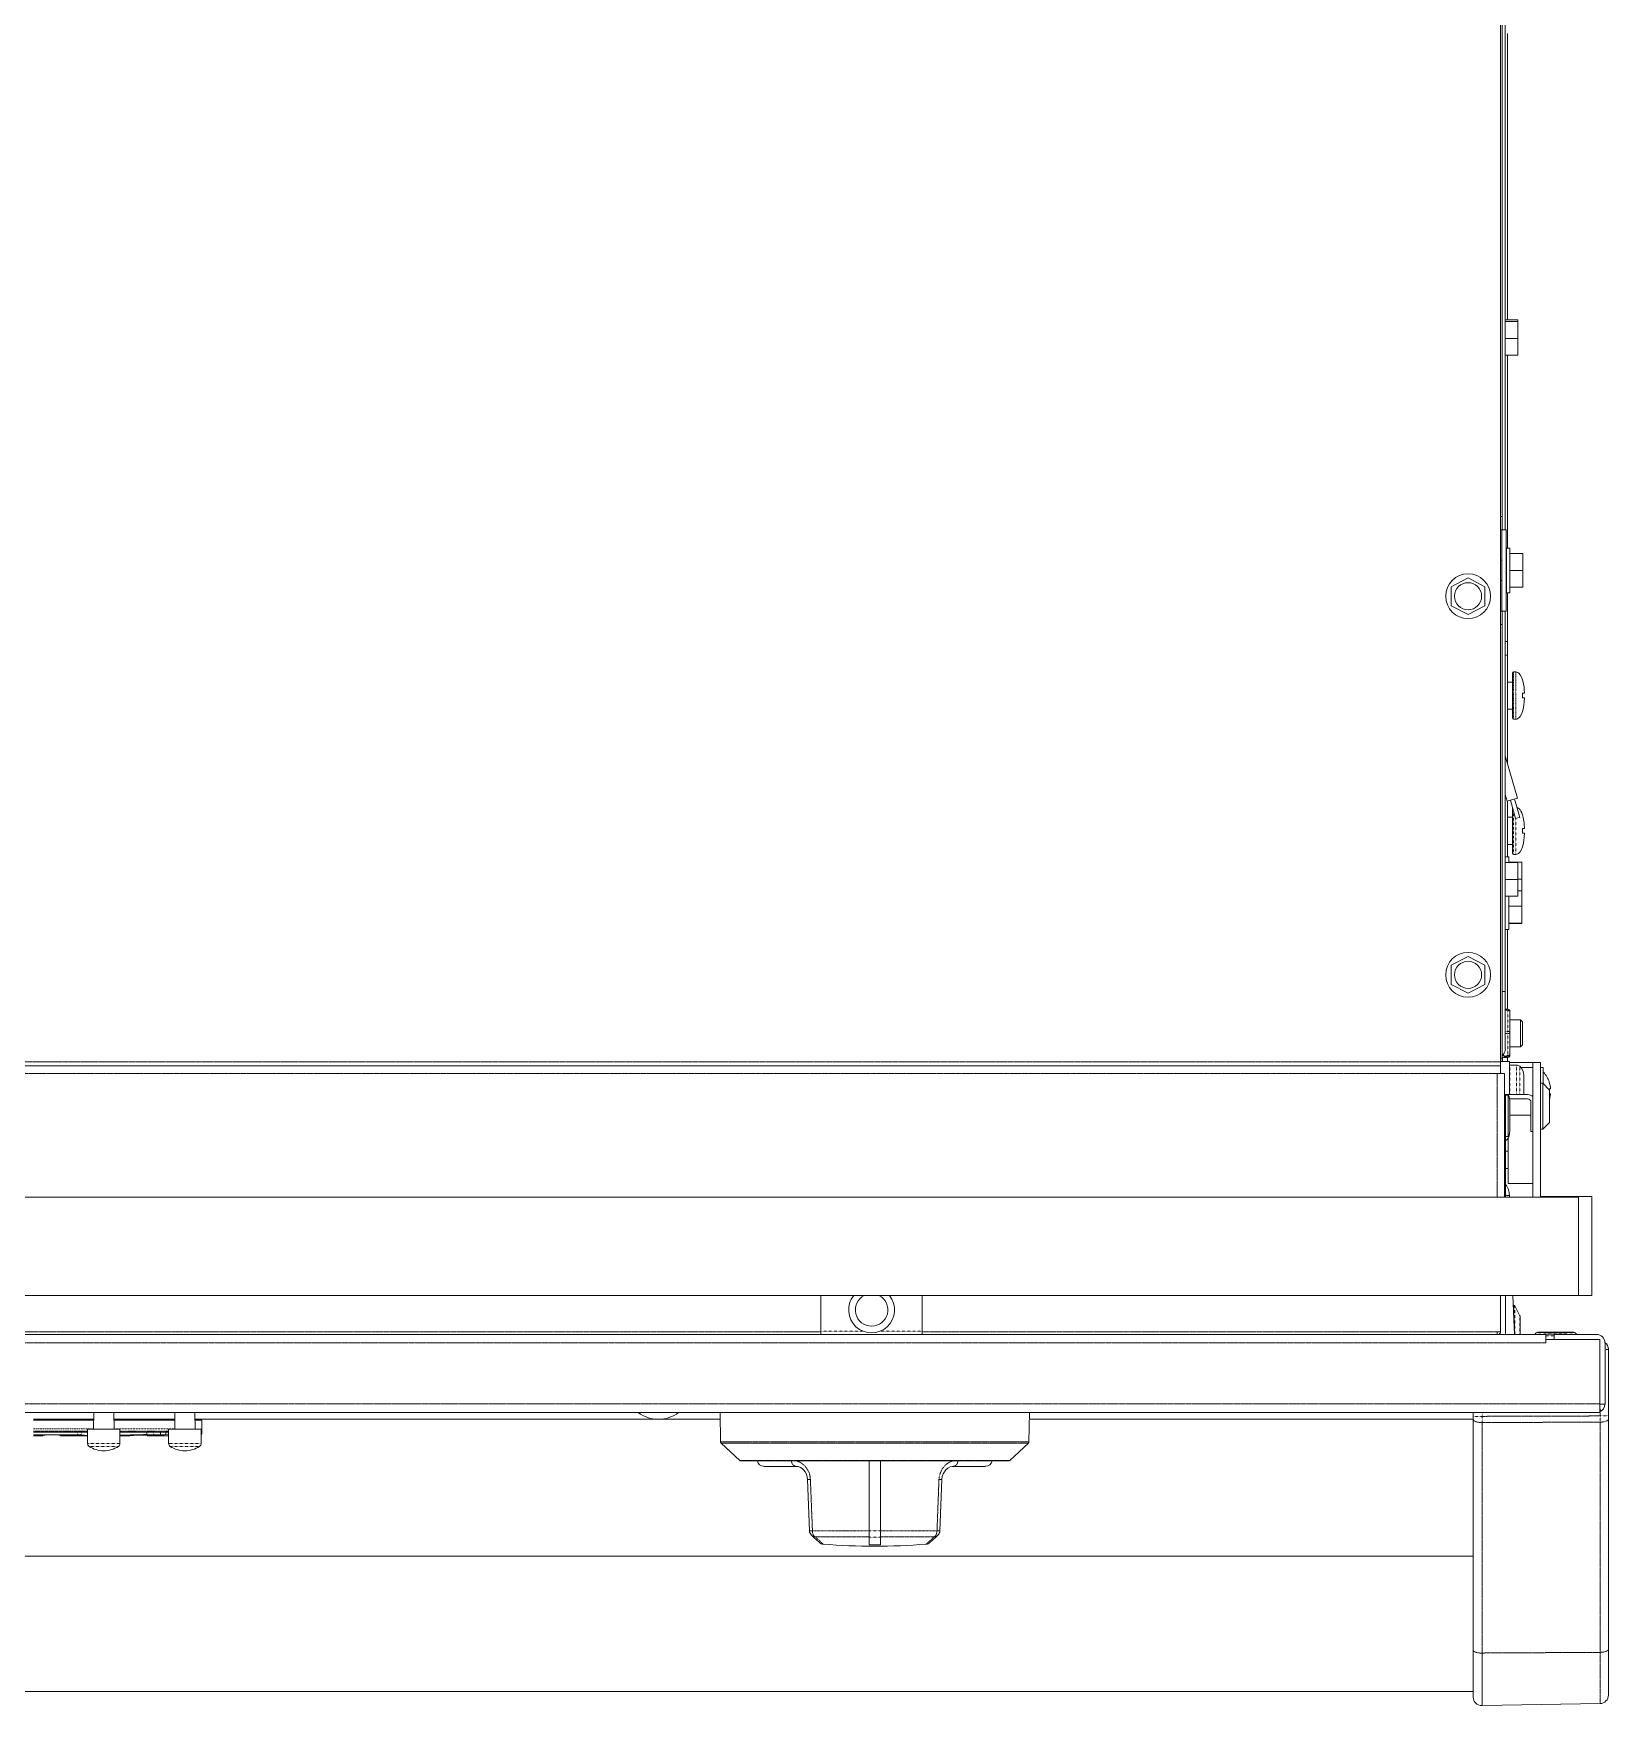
# Model space of a CAD drawing. Header units: millimetres. Extents: x 60499 to 556746, y 248297 to 497145.
# Drawn here: x 427049 to 439274, y 453569 to 466548 of the extents above; entities that cross this region are included whole.
import ezdxf

# ---------------------------------------------------------------- set-up
doc = ezdxf.new("R2010")
doc.units = ezdxf.units.MM
doc.linetypes.add('PHANTOM', pattern=[20, 10, -2, 2, -2, 2, -2])

msp = doc.modelspace()

# ---------------------------------------------------------------- linework, layer by layer
at = {"color": 7, "lineweight": 13, "ltscale": 0.03937}
for p, q in [((438436, 458565), (438436, 470209)), ((438473, 462695), (438473, 469624)), ((438449, 469519), (438449, 462800)), ((438491, 466548), (438491, 464324)), ((438491, 464050), (438491, 462554)), ((438473, 459113), (438473, 462065)), ((438449, 461960), (438449, 458594)), ((438491, 460879), (438491, 461723)), ((438687, 458561), (438687, 457516)), ((438746, 457520), (438746, 458561)), ((415307, 458535), (438436, 458535)), ((438466, 457516), (438466, 458476)), ((438475, 458284), (438475, 457516)), ((414685, 457516), (439040, 457516)), ((439040, 457520), (439040, 456752)), ((439040, 457516), (439040, 456752)), ((439144, 456752), (439144, 457520)), ((414685, 456752), (439040, 456752)), ((414933, 456450), (438788, 456450)), ((439181, 455844), (414539, 455844)), ((428303, 455793), (431873, 455793)), ((434778, 455793), (438224, 455793)), ((438224, 455790), (438224, 454000)), ((439274, 454006), (439274, 455793)), ((432539, 455468), (434617, 455468)), ((438224, 454729), (420651, 454729)), ((438224, 453679), (415548, 453679)), ((438292, 453569), (439209, 453585))]:
    msp.add_line(p, q, dxfattribs=at)
at = {"color": 7, "lineweight": 13, "ltscale": 0.002847}
msp.add_line((438473, 464324), (438569, 464324), dxfattribs=at)
at = {"color": 7, "lineweight": 13, "ltscale": 0.002848}
for p, q in [((438473, 464312), (438569, 464312)), ((438473, 464181), (438569, 464181)), ((438473, 464050), (438569, 464050)), ((438473, 460113), (438569, 460113)), ((438473, 459982), (438569, 459982)), ((438473, 459851), (438569, 459851))]:
    msp.add_line(p, q, dxfattribs=at)
at = {"color": 7, "lineweight": 13, "ltscale": 0.000353836}
msp.add_line((438569, 464324), (438569, 464312), dxfattribs=at)
at = {"color": 7, "lineweight": 13, "ltscale": 0.0039}
for p, q in [((438569, 464312), (438569, 464181)), ((438569, 464181), (438569, 464050)), ((438609, 462511), (438609, 462380)), ((438609, 462380), (438609, 462249)), ((438569, 460113), (438569, 459982)), ((438600, 460115), (438600, 459984)), ((438569, 459982), (438569, 459851))]:
    msp.add_line(p, q, dxfattribs=at)
at = {"color": 7, "lineweight": 13, "ltscale": 0.00039781}
for p, q in [((438436, 462800), (438449, 462800)), ((438436, 461960), (438449, 461960)), ((438436, 458594), (438449, 458594))]:
    msp.add_line(p, q, dxfattribs=at)
at = {"color": 7, "lineweight": 13, "ltscale": 0.003125}
for p, q in [((438449, 462800), (438449, 462695)), ((438449, 462065), (438449, 461960)), ((438491, 461828), (438491, 461723)), ((438509, 458147), (438509, 458252)), ((438509, 458147), (438509, 458042)), ((439144, 457520), (439040, 457520)), ((439040, 456752), (439144, 456752))]:
    msp.add_line(p, q, dxfattribs=at)
at = {"color": 7, "lineweight": 13, "ltscale": 0.000279945}
for p, q in [((438436, 462695), (438445, 462695)), ((438436, 462065), (438445, 462065))]:
    msp.add_line(p, q, dxfattribs=at)
at = {"color": 7, "linetype": 'PHANTOM', "lineweight": 13, "ltscale": 0.007012}
msp.add_line((438445, 462695), (438445, 462459), dxfattribs=at)
at = {"color": 7, "lineweight": 13, "ltscale": 5.27449e-05}
for p, q in [((438445, 462695), (438447, 462695)), ((438445, 462065), (438447, 462065))]:
    msp.add_line(p, q, dxfattribs=at)
at = {"color": 7, "lineweight": 13, "ltscale": 0.01875}
for p, q in [((438447, 462065), (438447, 462695)), ((438480, 462065), (438480, 462695))]:
    msp.add_line(p, q, dxfattribs=at)
at = {"color": 7, "lineweight": 13, "ltscale": 0.000990019}
for p, q in [((438480, 462695), (438447, 462695)), ((438480, 462065), (438447, 462065))]:
    msp.add_line(p, q, dxfattribs=at)
at = {"color": 7, "lineweight": 13, "ltscale": 0.000342362}
for p, q in [((438447, 462459), (438435, 462459)), ((438447, 462301), (438435, 462301))]:
    msp.add_line(p, q, dxfattribs=at)
at = {"color": 7, "lineweight": 13, "ltscale": 6.24769e-05}
for p, q in [((438482, 462554), (438480, 462554)), ((438482, 462503), (438480, 462503)), ((438482, 462430), (438480, 462430)), ((438482, 462388), (438480, 462388)), ((438482, 462380), (438480, 462380)), ((438482, 462372), (438480, 462372)), ((438482, 462330), (438480, 462330)), ((438482, 462257), (438480, 462257)), ((438482, 462206), (438480, 462206))]:
    msp.add_line(p, q, dxfattribs=at)
at = {"color": 7, "lineweight": 13, "ltscale": 0.000774954}
for p, q in [((438482, 462554), (438508, 462554)), ((438482, 462206), (438508, 462206)), ((438410, 458476), (438436, 458476)), ((439207, 455844), (439181, 455844))]:
    msp.add_line(p, q, dxfattribs=at)
at = {"color": 7, "lineweight": 13, "ltscale": 0.001516}
for p, q in [((438482, 462503), (438482, 462554)), ((438482, 462206), (438482, 462257))]:
    msp.add_line(p, q, dxfattribs=at)
at = {"color": 7, "lineweight": 13, "ltscale": 0.003659}
for p, q in [((438482, 462380), (438482, 462503)), ((438482, 462257), (438482, 462380))]:
    msp.add_line(p, q, dxfattribs=at)
at = {"color": 7, "lineweight": 13, "ltscale": 0.01035}
msp.add_line((438508, 462554), (438508, 462206), dxfattribs=at)
at = {"color": 7, "lineweight": 13, "ltscale": 0.003}
for p, q in [((438508, 462511), (438609, 462511)), ((438508, 462380), (438609, 462380)), ((438508, 462249), (438609, 462249)), ((438499, 460115), (438600, 460115)), ((438499, 459773), (438600, 459773)), ((438499, 459641), (438600, 459641)), ((438499, 459639), (438600, 459639)), ((427468, 455663), (427368, 455663))]:
    msp.add_line(p, q, dxfattribs=at)
at = {"color": 7, "lineweight": 13, "ltscale": 0.004405}
for p, q in [((438184, 462323), (438053, 462254)), ((438315, 462254), (438184, 462323)), ((438053, 462254), (438053, 462106)), ((438315, 462106), (438315, 462254)), ((438053, 462106), (438184, 462037)), ((438184, 462037), (438315, 462106)), ((438184, 459383), (438053, 459315)), ((438315, 459315), (438184, 459383)), ((438053, 459315), (438053, 459167)), ((438315, 459167), (438315, 459315)), ((438053, 459167), (438184, 459098)), ((438184, 459098), (438315, 459167))]:
    msp.add_line(p, q, dxfattribs=at)
at = {"color": 7, "linetype": 'PHANTOM', "lineweight": 13, "ltscale": 0.007013}
msp.add_line((438445, 462301), (438445, 462065), dxfattribs=at)
at = {"color": 7, "lineweight": 13, "ltscale": 0.01125}
for p, q in [((438491, 462206), (438491, 461828)), ((428098, 455690), (427720, 455690))]:
    msp.add_line(p, q, dxfattribs=at)
at = {"color": 7, "lineweight": 13, "ltscale": 0.000540185}
msp.add_line((438473, 461828), (438491, 461828), dxfattribs=at)
at = {"color": 7, "lineweight": 13, "ltscale": 0.000539825}
msp.add_line((438491, 461723), (438473, 461723), dxfattribs=at)
at = {"color": 7, "lineweight": 13, "ltscale": 0.010425}
for p, q in [((438528, 461233), (438528, 461584)), ((438528, 460184), (438528, 460534))]:
    msp.add_line(p, q, dxfattribs=at)
at = {"color": 7, "linetype": 'PHANTOM', "lineweight": 13, "ltscale": 0.010925}
for p, q in [((438536, 461225), (438536, 461592)), ((438554, 461225), (438554, 461592))]:
    msp.add_line(p, q, dxfattribs=at)
at = {"color": 7, "lineweight": 13, "ltscale": 0.000524986}
for p, q in [((438536, 461592), (438554, 461592)), ((438536, 461225), (438554, 461225)), ((438536, 460175), (438554, 460175))]:
    msp.add_line(p, q, dxfattribs=at)
at = {"color": 7, "lineweight": 13, "ltscale": 0.00108}
for p, q in [((438528, 461513), (438491, 461513)), ((438528, 461303), (438491, 461303)), ((438528, 460464), (438491, 460464)), ((438528, 460254), (438491, 460254))]:
    msp.add_line(p, q, dxfattribs=at)
at = {"color": 7, "lineweight": 13, "ltscale": 1.4598e-05}
for p, q in [((438606, 461532), (438606, 461532)), ((438606, 461285), (438606, 461285)), ((438606, 460483), (438606, 460483)), ((438606, 460235), (438606, 460235))]:
    msp.add_line(p, q, dxfattribs=at)
at = {"color": 7, "lineweight": 13, "ltscale": 0.000445929}
for p, q in [((438606, 461427), (438621, 461427)), ((438621, 461390), (438606, 461390)), ((438606, 460378), (438621, 460378)), ((438621, 460340), (438606, 460340))]:
    msp.add_line(p, q, dxfattribs=at)
at = {"color": 7, "lineweight": 13, "ltscale": 0.010186}
msp.add_line((438568, 460613), (438473, 460942), dxfattribs=at)
at = {"color": 7, "lineweight": 13, "ltscale": 0.001605}
msp.add_line((438488, 460590), (438473, 460642), dxfattribs=at)
msp.add_line((438488, 460590), (438473, 460642), dxfattribs=at)
at = {"color": 7, "lineweight": 13, "ltscale": 0.00123}
for p, q in [((438488, 460590), (438528, 460602)), ((438528, 460602), (438568, 460613))]:
    msp.add_line(p, q, dxfattribs=at)
at = {"color": 7, "lineweight": 13, "ltscale": 0.012895}
msp.add_line((438491, 460158), (438491, 460591), dxfattribs=at)
at = {"color": 7, "lineweight": 13, "ltscale": 0.004429}
for p, q in [((438553, 460454), (438512, 460597)), ((438553, 460454), (438512, 460597)), ((438585, 460463), (438544, 460606))]:
    msp.add_line(p, q, dxfattribs=at)
at = {"color": 7, "linetype": 'PHANTOM', "lineweight": 13, "ltscale": 0.010054}
msp.add_line((438536, 460175), (438536, 460513), dxfattribs=at)
at = {"color": 7, "lineweight": 13, "ltscale": 0.000492146}
msp.add_line((438553, 460454), (438569, 460459), dxfattribs=at)
at = {"color": 7, "linetype": 'PHANTOM', "lineweight": 13, "ltscale": 0.008315}
msp.add_line((438554, 460175), (438554, 460454), dxfattribs=at)
at = {"color": 7, "lineweight": 13, "ltscale": 0.000492088}
msp.add_line((438569, 460459), (438585, 460463), dxfattribs=at)
at = {"color": 7, "lineweight": 13, "ltscale": 0.000775014}
for p, q in [((438473, 460158), (438499, 460158)), ((438473, 459592), (438499, 459592)), ((433159, 456476), (433159, 456450)), ((433946, 456476), (433946, 456450)), ((438788, 456385), (438788, 456411))]:
    msp.add_line(p, q, dxfattribs=at)
at = {"color": 7, "lineweight": 13, "ltscale": 0.00135}
msp.add_line((438499, 460158), (438499, 460113), dxfattribs=at)
at = {"color": 7, "lineweight": 13, "ltscale": 0.000927182}
msp.add_line((438569, 459984), (438600, 459984), dxfattribs=at)
at = {"color": 7, "lineweight": 13, "ltscale": 0.002706}
msp.add_line((438600, 459984), (438600, 459893), dxfattribs=at)
at = {"color": 7, "lineweight": 13, "ltscale": 0.004863}
msp.add_line((438499, 459851), (438499, 459687), dxfattribs=at)
at = {"color": 7, "lineweight": 13, "ltscale": 0.000927362}
msp.add_line((438569, 459893), (438600, 459893), dxfattribs=at)
at = {"color": 7, "lineweight": 13, "ltscale": 0.003591}
msp.add_line((438600, 459893), (438600, 459773), dxfattribs=at)
at = {"color": 7, "lineweight": 13, "ltscale": 0.003928}
msp.add_line((438600, 459773), (438600, 459641), dxfattribs=at)
at = {"color": 7, "lineweight": 13, "ltscale": 0.018406}
msp.add_line((438491, 459592), (438491, 458974), dxfattribs=at)
at = {"color": 7, "lineweight": 13, "ltscale": 0.002834}
msp.add_line((438499, 459592), (438499, 459687), dxfattribs=at)
at = {"color": 7, "lineweight": 13, "ltscale": 6.16359e-05}
msp.add_line((438600, 459641), (438600, 459639), dxfattribs=at)
at = {"color": 7, "lineweight": 13, "ltscale": 0.000719926}
msp.add_line((438449, 459113), (438473, 459113), dxfattribs=at)
at = {"color": 7, "lineweight": 13, "ltscale": 0.013344}
msp.add_line((438473, 458665), (438473, 459113), dxfattribs=at)
at = {"color": 7, "lineweight": 13, "ltscale": 0.000565777}
msp.add_line((438473, 458974), (438492, 458974), dxfattribs=at)
at = {"color": 7, "linetype": 'PHANTOM', "lineweight": 13, "ltscale": 0.000565777}
for p, q in [((438473, 458966), (438492, 458966)), ((438492, 458802), (438473, 458802)), ((438473, 458785), (438492, 458785))]:
    msp.add_line(p, q, dxfattribs=at)
at = {"color": 7, "linetype": 'PHANTOM', "lineweight": 13, "ltscale": 0.000236691}
msp.add_line((438492, 458966), (438492, 458974), dxfattribs=at)
at = {"color": 7, "linetype": 'PHANTOM', "lineweight": 13, "ltscale": 0.004877}
msp.add_line((438492, 458966), (438492, 458802), dxfattribs=at)
at = {"color": 7, "lineweight": 13, "ltscale": 0.004877}
msp.add_line((438509, 458793), (438509, 458957), dxfattribs=at)
at = {"color": 7, "lineweight": 13, "ltscale": 0.002394}
for p, q in [((438509, 458892), (438590, 458892)), ((438509, 458682), (438590, 458682))]:
    msp.add_line(p, q, dxfattribs=at)
at = {"color": 7, "lineweight": 13, "ltscale": 0.001499}
msp.add_line((438590, 458842), (438590, 458892), dxfattribs=at)
at = {"color": 7, "lineweight": 13, "ltscale": 0.000707016}
msp.add_line((438590, 458892), (438606, 458875), dxfattribs=at)
at = {"color": 7, "lineweight": 13, "ltscale": 0.004295}
msp.add_line((438590, 458697), (438590, 458842), dxfattribs=at)
at = {"color": 7, "lineweight": 13, "ltscale": 0.000806793}
msp.add_line((438606, 458848), (438606, 458875), dxfattribs=at)
at = {"color": 7, "lineweight": 13, "ltscale": 0.000452117}
msp.add_line((438606, 458833), (438606, 458848), dxfattribs=at)
at = {"color": 7, "lineweight": 13, "ltscale": 0.000883688}
msp.add_line((438606, 458803), (438606, 458833), dxfattribs=at)
at = {"color": 7, "linetype": 'PHANTOM', "lineweight": 13, "ltscale": 0.000499815}
msp.add_line((438492, 458785), (438492, 458802), dxfattribs=at)
at = {"color": 7, "linetype": 'PHANTOM', "lineweight": 13, "ltscale": 0.005056}
msp.add_line((438492, 458785), (438492, 458615), dxfattribs=at)
at = {"color": 7, "lineweight": 13, "ltscale": 0.005056}
msp.add_line((438509, 458623), (438509, 458793), dxfattribs=at)
at = {"color": 7, "lineweight": 13, "ltscale": 0.000707101}
msp.add_line((438590, 458682), (438606, 458699), dxfattribs=at)
at = {"color": 7, "lineweight": 13, "ltscale": 0.000456562}
msp.add_line((438590, 458697), (438590, 458682), dxfattribs=at)
at = {"color": 7, "lineweight": 13, "ltscale": 0.001315}
msp.add_line((438606, 458759), (438606, 458803), dxfattribs=at)
at = {"color": 7, "lineweight": 13, "ltscale": 0.001409}
msp.add_line((438606, 458712), (438606, 458759), dxfattribs=at)
at = {"color": 7, "lineweight": 13, "ltscale": 0.000383392}
msp.add_line((438606, 458699), (438606, 458712), dxfattribs=at)
at = {"color": 7, "linetype": 'PHANTOM', "lineweight": 13, "ltscale": 0.03937}
for p, q in [((438436, 458565), (415307, 458565)), ((415333, 458476), (438410, 458476)), ((438410, 457516), (438410, 458476)), ((414933, 456385), (438788, 456385)), ((433159, 456471), (420562, 456471)), ((438409, 456471), (433946, 456471)), ((439207, 455910), (414513, 455910)), ((438292, 455814), (439209, 455817)), ((438292, 455766), (439209, 455769)), ((438292, 455766), (438292, 453977)), ((439209, 453982), (439209, 455769)), ((434775, 455616), (432382, 455616)), ((434771, 455607), (432386, 455607)), ((432531, 455472), (434626, 455472)), ((439209, 453982), (438292, 453977))]:
    msp.add_line(p, q, dxfattribs=at)
at = {"color": 7, "lineweight": 13, "ltscale": 0.002058}
msp.add_line((438436, 458569), (438505, 458569), dxfattribs=at)
at = {"color": 7, "lineweight": 13, "ltscale": 0.000887533}
msp.add_line((438436, 458535), (438436, 458565), dxfattribs=at)
at = {"color": 7, "lineweight": 13, "ltscale": 0.000287029}
msp.add_line((438456, 458623), (438449, 458616), dxfattribs=at)
at = {"color": 7, "linetype": 'PHANTOM', "lineweight": 13, "ltscale": 0.001286}
for p, q in [((438492, 458615), (438449, 458615)), ((438449, 458606), (438492, 458606)), ((438492, 458600), (438449, 458600))]:
    msp.add_line(p, q, dxfattribs=at)
at = {"color": 7, "lineweight": 13, "ltscale": 0.001286}
msp.add_line((438449, 458600), (438492, 458600), dxfattribs=at)
at = {"color": 7, "lineweight": 13, "ltscale": 0.000750324}
msp.add_line((438449, 458594), (438449, 458569), dxfattribs=at)
at = {"color": 7, "lineweight": 13, "ltscale": 0.000936553}
msp.add_line((438450, 458600), (438450, 458569), dxfattribs=at)
at = {"color": 7, "lineweight": 13, "ltscale": 0.000936914}
msp.add_line((438491, 458600), (438491, 458569), dxfattribs=at)
at = {"color": 7, "linetype": 'PHANTOM', "lineweight": 13, "ltscale": 0.000263244}
msp.add_line((438492, 458606), (438492, 458615), dxfattribs=at)
at = {"color": 7, "linetype": 'PHANTOM', "lineweight": 13, "ltscale": 0.00017854}
msp.add_line((438492, 458606), (438492, 458600), dxfattribs=at)
at = {"color": 7, "lineweight": 13, "ltscale": 0.007647}
msp.add_line((438505, 458312), (438505, 458569), dxfattribs=at)
at = {"color": 7, "lineweight": 13, "ltscale": 0.005415}
msp.add_line((438687, 458561), (438505, 458561), dxfattribs=at)
at = {"color": 7, "lineweight": 13, "ltscale": 0.00017842}
msp.add_line((438509, 458617), (438509, 458623), dxfattribs=at)
at = {"color": 7, "lineweight": 13, "ltscale": 0.00175}
msp.add_line((438746, 458561), (438687, 458561), dxfattribs=at)
at = {"color": 7, "lineweight": 13, "ltscale": 0.001775}
msp.add_line((438436, 458535), (438436, 458476), dxfattribs=at)
at = {"color": 7, "lineweight": 13, "ltscale": 0.000242939}
msp.add_line((438436, 458476), (438444, 458476), dxfattribs=at)
at = {"color": 7, "lineweight": 13, "ltscale": 0.000644594}
msp.add_line((438444, 458476), (438466, 458476), dxfattribs=at)
at = {"color": 7, "linetype": 'PHANTOM', "lineweight": 13, "ltscale": 0.003527}
for p, q in [((438509, 458541), (438509, 458422)), ((438561, 458541), (438561, 458422))]:
    msp.add_line(p, q, dxfattribs=at)
at = {"color": 7, "lineweight": 13, "ltscale": 0.001537}
msp.add_line((438561, 458541), (438509, 458541), dxfattribs=at)
at = {"color": 7, "linetype": 'PHANTOM', "lineweight": 13, "ltscale": 0.003282}
for p, q in [((438509, 458422), (438509, 458312)), ((438561, 458422), (438561, 458312))]:
    msp.add_line(p, q, dxfattribs=at)
at = {"color": 7, "linetype": 'PHANTOM', "lineweight": 13, "ltscale": 0.003302}
msp.add_line((438586, 458531), (438586, 458420), dxfattribs=at)
at = {"color": 7, "lineweight": 13, "ltscale": 0.002768}
msp.add_line((438687, 458523), (438594, 458523), dxfattribs=at)
at = {"color": 7, "lineweight": 13, "ltscale": 0.000693013}
msp.add_line((438617, 458461), (438617, 458437), dxfattribs=at)
at = {"color": 7, "lineweight": 13, "ltscale": 0.001031}
msp.add_line((438617, 458437), (438617, 458403), dxfattribs=at)
at = {"color": 7, "lineweight": 13, "ltscale": 0.000674991}
msp.add_line((438746, 458522), (438768, 458522), dxfattribs=at)
at = {"color": 7, "lineweight": 13, "ltscale": 0.003788}
msp.add_line((438768, 458522), (438768, 458395), dxfattribs=at)
at = {"color": 7, "lineweight": 13, "ltscale": 0.005378}
msp.add_line((438466, 458312), (438646, 458312), dxfattribs=at)
at = {"color": 7, "lineweight": 13, "ltscale": 0.000712477}
msp.add_line((438475, 458284), (438475, 458308), dxfattribs=at)
at = {"color": 7, "lineweight": 13, "ltscale": 0.00062495}
for p, q in [((438496, 458308), (438475, 458308)), ((438496, 457987), (438475, 457987))]:
    msp.add_line(p, q, dxfattribs=at)
at = {"color": 7, "lineweight": 13, "ltscale": 0.004787}
msp.add_line((438496, 458147), (438496, 458308), dxfattribs=at)
at = {"color": 7, "linetype": 'PHANTOM', "lineweight": 13, "ltscale": 0.00321}
msp.add_line((438586, 458420), (438586, 458312), dxfattribs=at)
at = {"color": 7, "lineweight": 13, "ltscale": 0.001179}
msp.add_line((438617, 458403), (438617, 458363), dxfattribs=at)
at = {"color": 7, "lineweight": 13, "ltscale": 0.001523}
msp.add_line((438617, 458363), (438617, 458312), dxfattribs=at)
at = {"color": 7, "lineweight": 13, "ltscale": 0.000550037}
for p, q in [((438746, 458399), (438764, 458399)), ((438746, 458042), (438764, 458042))]:
    msp.add_line(p, q, dxfattribs=at)
at = {"color": 7, "lineweight": 13, "ltscale": 0.010625}
msp.add_line((438764, 458399), (438764, 458042), dxfattribs=at)
at = {"color": 7, "lineweight": 13, "ltscale": 0.002227}
for p, q in [((438817, 458346), (438764, 458399)), ((438817, 458095), (438764, 458042))]:
    msp.add_line(p, q, dxfattribs=at)
at = {"color": 7, "lineweight": 13, "ltscale": 2.57117e-05}
msp.add_line((438813, 458410), (438812, 458410), dxfattribs=at)
at = {"color": 7, "lineweight": 13, "ltscale": 0.000353595}
msp.add_line((438824, 458356), (438812, 458356), dxfattribs=at)
at = {"color": 7, "lineweight": 13, "ltscale": 0.007475}
msp.add_line((438817, 458346), (438817, 458095), dxfattribs=at)
at = {"color": 7, "lineweight": 13, "ltscale": 0.000202209}
msp.add_line((438817, 458318), (438824, 458318), dxfattribs=at)
at = {"color": 7, "lineweight": 13, "ltscale": 0.000285051}
msp.add_line((438475, 458284), (438466, 458284), dxfattribs=at)
at = {"color": 7, "lineweight": 13, "ltscale": 0.004172}
msp.add_line((438646, 458279), (438506, 458279), dxfattribs=at)
at = {"color": 7, "lineweight": 13, "ltscale": 0.006775}
msp.add_line((438672, 458252), (438672, 458025), dxfattribs=at)
at = {"color": 7, "lineweight": 13, "ltscale": 0.004788}
msp.add_line((438496, 457987), (438496, 458147), dxfattribs=at)
at = {"color": 7, "lineweight": 13, "ltscale": 0.004868}
for p, q in [((438509, 458153), (438672, 458153)), ((438672, 458152), (438509, 458152))]:
    msp.add_line(p, q, dxfattribs=at)
at = {"color": 7, "lineweight": 13, "ltscale": 0.0104}
msp.add_line((438494, 457970), (438494, 457621), dxfattribs=at)
at = {"color": 7, "linetype": 'PHANTOM', "lineweight": 13, "ltscale": 3.06377e-05}
msp.add_line((438504, 458007), (438505, 458007), dxfattribs=at)
at = {"color": 7, "lineweight": 13, "ltscale": 0.00011366}
msp.add_line((438505, 458007), (438505, 458011), dxfattribs=at)
at = {"color": 7, "lineweight": 13, "ltscale": 0.000432172}
msp.add_line((438687, 458025), (438672, 458025), dxfattribs=at)
at = {"color": 7, "lineweight": 13, "ltscale": 0.000549557}
for p, q in [((438475, 457873), (438494, 457873)), ((438475, 457738), (438494, 457738))]:
    msp.add_line(p, q, dxfattribs=at)
at = {"color": 7, "lineweight": 13, "ltscale": 0.00575}
msp.add_line((438687, 457621), (438494, 457621), dxfattribs=at)
at = {"color": 7, "lineweight": 13, "ltscale": 0.000361745}
msp.add_line((438505, 457516), (438505, 457528), dxfattribs=at)
at = {"color": 7, "lineweight": 13, "ltscale": 0.00875}
msp.add_line((438746, 457520), (439040, 457520), dxfattribs=at)
at = {"color": 7, "lineweight": 13, "ltscale": 0.0082}
for p, q in [((433159, 456752), (433159, 456476)), ((433946, 456476), (433946, 456752))]:
    msp.add_line(p, q, dxfattribs=at)
at = {"color": 7, "lineweight": 13, "ltscale": 0.00835}
for p, q in [((438435, 456471), (438435, 456752)), ((438475, 456471), (438475, 456752))]:
    msp.add_line(p, q, dxfattribs=at)
at = {"color": 7, "lineweight": 13, "ltscale": 0.00898}
msp.add_line((438543, 456450), (438532, 456752), dxfattribs=at)
at = {"color": 7, "lineweight": 13, "ltscale": 0.000159316}
msp.add_line((438535, 456676), (438540, 456676), dxfattribs=at)
at = {"color": 7, "linetype": 'PHANTOM', "lineweight": 13, "ltscale": 0.004565}
msp.add_line((438540, 456676), (438540, 456523), dxfattribs=at)
at = {"color": 7, "linetype": 'PHANTOM', "lineweight": 13, "ltscale": 0.006598}
msp.add_line((438548, 456672), (438548, 456450), dxfattribs=at)
at = {"color": 7, "lineweight": 13, "ltscale": 0.002582}
msp.add_line((438586, 456594), (438548, 456672), dxfattribs=at)
at = {"color": 7, "linetype": 'PHANTOM', "lineweight": 13, "ltscale": 0.009639}
msp.add_line((433159, 456476), (433483, 456476), dxfattribs=at)
at = {"color": 7, "linetype": 'PHANTOM', "lineweight": 13, "ltscale": 0.009564}
msp.add_line((433625, 456476), (433946, 456476), dxfattribs=at)
at = {"color": 7, "linetype": 'PHANTOM', "lineweight": 13, "ltscale": 0.004295}
msp.add_line((438586, 456450), (438586, 456594), dxfattribs=at)
at = {"color": 7, "lineweight": 13, "ltscale": 0.004182}
msp.add_line((438587, 456450), (438587, 456590), dxfattribs=at)
at = {"color": 7, "lineweight": 13, "ltscale": 0.00062501}
msp.add_line((438409, 456471), (438409, 456450), dxfattribs=at)
at = {"color": 7, "lineweight": 13, "ltscale": 0.000775074}
msp.add_line((438409, 456471), (438435, 456471), dxfattribs=at)
at = {"color": 7, "lineweight": 13, "ltscale": 0.000467806}
for p, q in [((438712, 456462), (438701, 456450)), ((439016, 456462), (439027, 456450))]:
    msp.add_line(p, q, dxfattribs=at)
at = {"color": 7, "linetype": 'PHANTOM', "lineweight": 13, "ltscale": 0.004495}
msp.add_line((438863, 456462), (438712, 456462), dxfattribs=at)
at = {"color": 7, "lineweight": 13, "ltscale": 0.004133}
msp.add_line((438863, 456467), (438724, 456467), dxfattribs=at)
at = {"color": 7, "linetype": 'PHANTOM', "lineweight": 13, "ltscale": 0.001956}
msp.add_line((438787, 456439), (438853, 456439), dxfattribs=at)
at = {"color": 7, "linetype": 'PHANTOM', "lineweight": 13, "ltscale": 0.001953}
msp.add_line((438787, 456438), (438853, 456438), dxfattribs=at)
at = {"color": 7, "lineweight": 13, "ltscale": 0.000859659}
msp.add_line((438788, 456421), (438788, 456450), dxfattribs=at)
at = {"color": 7, "lineweight": 13, "ltscale": 0.00109}
msp.add_line((438788, 456385), (438788, 456421), dxfattribs=at)
at = {"color": 7, "lineweight": 13, "ltscale": 0.0125}
for p, q in [((439207, 456411), (438788, 456411)), ((427468, 455690), (427049, 455690))]:
    msp.add_line(p, q, dxfattribs=at)
at = {"color": 7, "lineweight": 13, "ltscale": 0.001052}
for p in [(438829, 456453), (438900, 456453)]:
    msp.add_line(p, (438864, 456453), dxfattribs=at)
at = {"color": 7, "lineweight": 13, "ltscale": 0.001037}
for q in [(438830, 456453), (438899, 456453)]:
    msp.add_line((438864, 456453), q, dxfattribs=at)
at = {"color": 7, "lineweight": 13, "ltscale": 0.009775}
for p, q in [((439181, 456450), (438853, 456450)), ((439181, 456411), (438853, 456411))]:
    msp.add_line(p, q, dxfattribs=at)
at = {"color": 7, "lineweight": 13, "ltscale": 0.001175}
for p, q in [((438853, 456411), (438853, 456450)), ((439247, 455909), (439207, 455909))]:
    msp.add_line(p, q, dxfattribs=at)
at = {"color": 7, "lineweight": 13, "ltscale": 2.58318e-05}
msp.add_line((438864, 456467), (438863, 456467), dxfattribs=at)
at = {"color": 7, "linetype": 'PHANTOM', "lineweight": 13, "ltscale": 2.81146e-05}
msp.add_line((438864, 456462), (438863, 456462), dxfattribs=at)
at = {"color": 7, "lineweight": 13, "ltscale": 0.004158}
msp.add_line((439004, 456467), (438864, 456467), dxfattribs=at)
at = {"color": 7, "linetype": 'PHANTOM', "lineweight": 13, "ltscale": 0.004523}
msp.add_line((439016, 456462), (438864, 456462), dxfattribs=at)
at = {"color": 7, "lineweight": 13, "ltscale": 0.0149}
msp.add_line((439207, 456411), (439207, 455910), dxfattribs=at)
at = {"color": 7, "lineweight": 13, "ltscale": 0.01415}
msp.add_line((439247, 455909), (439247, 456385), dxfattribs=at)
at = {"color": 7, "linetype": 'PHANTOM', "lineweight": 13, "ltscale": 0.000800005}
msp.add_line((439274, 456333), (439247, 456333), dxfattribs=at)
at = {"color": 7, "lineweight": 13, "ltscale": 0.015365}
msp.add_line((439274, 455817), (439274, 456333), dxfattribs=at)
at = {"color": 7, "lineweight": 13, "ltscale": 0.013975}
msp.add_line((439274, 455861), (439274, 456331), dxfattribs=at)
at = {"color": 7, "lineweight": 13, "ltscale": 0.003839}
for p, q in [((427516, 455844), (427515, 455715)), ((427672, 455844), (427674, 455715)), ((428146, 455844), (428145, 455715)), ((428302, 455844), (428303, 455715))]:
    msp.add_line(p, q, dxfattribs=at)
at = {"color": 7, "lineweight": 13, "ltscale": 0.004688}
for p, q in [((431899, 455843), (431741, 455843)), ((432056, 455843), (431899, 455843))]:
    msp.add_line(p, q, dxfattribs=at)
at = {"color": 7, "lineweight": 13, "ltscale": 1.33965e-05}
for p, q in [((431768, 455844), (431768, 455843)), ((432030, 455844), (432030, 455843))]:
    msp.add_line(p, q, dxfattribs=at)
at = {"color": 7, "lineweight": 13, "ltscale": 0.00678}
for p, q in [((432382, 455616), (432378, 455844)), ((434775, 455616), (434779, 455844))]:
    msp.add_line(p, q, dxfattribs=at)
at = {"color": 7, "lineweight": 13, "ltscale": 0.000879123}
msp.add_line((438224, 455844), (438224, 455814), dxfattribs=at)
at = {"color": 7, "linetype": 'PHANTOM', "lineweight": 13, "ltscale": 0.000879123}
msp.add_line((438292, 455844), (438292, 455814), dxfattribs=at)
at = {"color": 7, "lineweight": 13, "ltscale": 0.001975}
msp.add_line((439207, 455844), (439207, 455910), dxfattribs=at)
at = {"color": 7, "lineweight": 13, "ltscale": 0.000563984}
msp.add_line((439207, 455871), (439218, 455855), dxfattribs=at)
at = {"color": 7, "linetype": 'PHANTOM', "lineweight": 13, "ltscale": 0.00096665}
msp.add_line((439209, 455817), (439209, 455850), dxfattribs=at)
at = {"color": 7, "lineweight": 13, "ltscale": 0.013916}
msp.add_line((427049, 455793), (427516, 455793), dxfattribs=at)
at = {"color": 7, "lineweight": 13, "ltscale": 0.013914}
msp.add_line((427516, 455784), (427049, 455784), dxfattribs=at)
at = {"color": 7, "linetype": 'PHANTOM', "lineweight": 13, "ltscale": 0.013897}
msp.add_line((427049, 455717), (427515, 455717), dxfattribs=at)
at = {"color": 7, "linetype": 'PHANTOM', "lineweight": 13, "ltscale": 0.0125}
for p, q in [((427049, 455700), (427468, 455700)), ((427468, 455690), (427049, 455690))]:
    msp.add_line(p, q, dxfattribs=at)
at = {"color": 7, "lineweight": 13, "ltscale": 0.0075}
for p, q in [((427720, 455715), (427468, 455715)), ((428350, 455715), (428098, 455715))]:
    msp.add_line(p, q, dxfattribs=at)
at = {"color": 7, "lineweight": 13, "ltscale": 0.003343}
for p, q in [((427468, 455715), (427468, 455603)), ((427720, 455715), (427720, 455603)), ((428098, 455715), (428098, 455603)), ((428350, 455715), (428350, 455603))]:
    msp.add_line(p, q, dxfattribs=at)
at = {"color": 7, "lineweight": 13, "ltscale": 0.014082}
msp.add_line((427673, 455793), (428146, 455793), dxfattribs=at)
at = {"color": 7, "lineweight": 13, "ltscale": 0.014078}
msp.add_line((428146, 455784), (427673, 455784), dxfattribs=at)
at = {"color": 7, "linetype": 'PHANTOM', "lineweight": 13, "ltscale": 0.014043}
msp.add_line((427674, 455717), (428145, 455717), dxfattribs=at)
at = {"color": 7, "linetype": 'PHANTOM', "lineweight": 13, "ltscale": 0.01125}
for p, q in [((427720, 455700), (428098, 455700)), ((428098, 455690), (427720, 455690))]:
    msp.add_line(p, q, dxfattribs=at)
at = {"color": 7, "lineweight": 13, "ltscale": 0.001576}
msp.add_line((428356, 455784), (428303, 455784), dxfattribs=at)
at = {"color": 7, "linetype": 'PHANTOM', "lineweight": 13, "ltscale": 0.000287785}
msp.add_line((428313, 455715), (428303, 455716), dxfattribs=at)
at = {"color": 7, "lineweight": 13, "ltscale": 0.002354}
msp.add_line((428356, 455784), (428356, 455705), dxfattribs=at)
at = {"color": 7, "lineweight": 13, "ltscale": 0.000741133}
msp.add_line((428356, 455705), (428356, 455680), dxfattribs=at)
at = {"color": 7, "lineweight": 13, "ltscale": 0.013521}
msp.add_line((431924, 455793), (432379, 455793), dxfattribs=at)
at = {"color": 7, "linetype": 'PHANTOM', "lineweight": 13, "ltscale": 0.002009}
msp.add_line((438292, 455814), (438224, 455814), dxfattribs=at)
at = {"color": 7, "lineweight": 13, "ltscale": 0.000725573}
msp.add_line((438224, 455814), (438224, 455790), dxfattribs=at)
at = {"color": 7, "linetype": 'PHANTOM', "lineweight": 13, "ltscale": 0.001433}
for p, q in [((438292, 455814), (438292, 455766)), ((439209, 455769), (439209, 455817))]:
    msp.add_line(p, q, dxfattribs=at)
at = {"color": 7, "linetype": 'PHANTOM', "lineweight": 13, "ltscale": 0.001941}
msp.add_line((439209, 455817), (439274, 455817), dxfattribs=at)
at = {"color": 7, "lineweight": 13, "ltscale": 0.000725634}
msp.add_line((439274, 455793), (439274, 455817), dxfattribs=at)
at = {"color": 7, "lineweight": 13, "ltscale": 0.008278}
msp.add_line((427327, 455671), (427049, 455671), dxfattribs=at)
at = {"color": 7, "lineweight": 13, "ltscale": 0.002169}
msp.add_line((427121, 455663), (427049, 455663), dxfattribs=at)
at = {"color": 7, "linetype": 'PHANTOM', "lineweight": 13, "ltscale": 7.80361e-05}
msp.add_line((427121, 455665), (427121, 455667), dxfattribs=at)
at = {"color": 7, "lineweight": 13, "ltscale": 8.24215e-05}
msp.add_line((427121, 455665), (427121, 455667), dxfattribs=at)
at = {"color": 7, "lineweight": 13, "ltscale": 3.59502e-05}
msp.add_line((427121, 455663), (427121, 455665), dxfattribs=at)
at = {"color": 7, "lineweight": 13, "ltscale": 1.59649e-06}
msp.add_line((427121, 455665), (427121, 455665), dxfattribs=at)
at = {"color": 7, "lineweight": 13, "ltscale": 1.18786e-05}
msp.add_line((427121, 455664), (427121, 455663), dxfattribs=at)
at = {"color": 7, "lineweight": 13, "ltscale": 4.37659e-05}
msp.add_line((427158, 455670), (427159, 455670), dxfattribs=at)
at = {"color": 7, "lineweight": 13, "ltscale": 0.000826205}
msp.add_line((427192, 455670), (427219, 455670), dxfattribs=at)
at = {"color": 7, "lineweight": 13, "ltscale": 0.000143495}
msp.add_line((427219, 455670), (427224, 455670), dxfattribs=at)
at = {"color": 7, "lineweight": 13, "ltscale": 4.89603e-05}
msp.add_line((427259, 455665), (427259, 455667), dxfattribs=at)
at = {"color": 7, "lineweight": 13, "ltscale": 0.00197}
msp.add_line((427325, 455663), (427259, 455663), dxfattribs=at)
at = {"color": 7, "lineweight": 13, "ltscale": 2.02476e-05}
msp.add_line((427325, 455663), (427325, 455664), dxfattribs=at)
at = {"color": 7, "lineweight": 13, "ltscale": 0.001936}
msp.add_line((427392, 455671), (427327, 455671), dxfattribs=at)
at = {"color": 7, "lineweight": 13, "ltscale": 7.16205e-05}
msp.add_line((427341, 455664), (427344, 455664), dxfattribs=at)
at = {"color": 7, "lineweight": 13, "ltscale": 0.000263482}
msp.add_line((427344, 455664), (427353, 455663), dxfattribs=at)
at = {"color": 7, "lineweight": 13, "ltscale": 0.000449638}
msp.add_line((427353, 455663), (427368, 455663), dxfattribs=at)
at = {"color": 7, "linetype": 'PHANTOM', "lineweight": 13, "ltscale": 0.000563073}
msp.add_line((427392, 455671), (427392, 455690), dxfattribs=at)
at = {"color": 7, "lineweight": 13, "ltscale": 9.07119e-05}
msp.add_line((427395, 455671), (427392, 455671), dxfattribs=at)
at = {"color": 7, "linetype": 'PHANTOM', "lineweight": 13, "ltscale": 0.000597736}
msp.add_line((427419, 455670), (427419, 455690), dxfattribs=at)
at = {"color": 7, "lineweight": 13, "ltscale": 2.47382e-05}
msp.add_line((427420, 455670), (427419, 455670), dxfattribs=at)
at = {"color": 7, "linetype": 'PHANTOM', "lineweight": 13, "ltscale": 0.0075}
for p, q in [((427468, 455603), (427720, 455603)), ((428098, 455603), (428350, 455603))]:
    msp.add_line(p, q, dxfattribs=at)
at = {"color": 7, "linetype": 'PHANTOM', "lineweight": 13, "ltscale": 0.003393}
for p, q in [((427480, 455580), (427594, 455580)), ((427594, 455580), (427708, 455580)), ((428110, 455580), (428224, 455580)), ((428224, 455580), (428338, 455580))]:
    msp.add_line(p, q, dxfattribs=at)
at = {"color": 7, "lineweight": 13, "ltscale": 0.002363}
msp.add_line((427800, 455663), (427720, 455663), dxfattribs=at)
at = {"color": 7, "lineweight": 13, "ltscale": 4.55361e-05}
msp.add_line((427928, 455690), (427928, 455689), dxfattribs=at)
at = {"color": 7, "lineweight": 13, "ltscale": 0.000493868}
msp.add_line((427928, 455689), (427928, 455672), dxfattribs=at)
at = {"color": 7, "lineweight": 13, "ltscale": 0.00013024}
msp.add_line((427935, 455664), (427935, 455669), dxfattribs=at)
at = {"color": 7, "lineweight": 13, "ltscale": 2.73996e-06}
msp.add_line((427935, 455664), (427935, 455664), dxfattribs=at)
at = {"color": 7, "lineweight": 13, "ltscale": 6.4426e-05}
msp.add_line((427938, 455664), (427935, 455664), dxfattribs=at)
at = {"color": 7, "linetype": 'PHANTOM', "lineweight": 13, "ltscale": 0.000136849}
msp.add_line((427938, 455664), (427938, 455669), dxfattribs=at)
at = {"color": 7, "lineweight": 13, "ltscale": 0.000400767}
msp.add_line((427951, 455664), (427938, 455664), dxfattribs=at)
at = {"color": 7, "lineweight": 13, "ltscale": 0.000135647}
msp.add_line((427951, 455664), (427951, 455668), dxfattribs=at)
at = {"color": 7, "lineweight": 13, "ltscale": 0.004232}
msp.add_line((428093, 455664), (427951, 455664), dxfattribs=at)
at = {"color": 7, "linetype": 'PHANTOM', "lineweight": 13, "ltscale": 0.000559289}
msp.add_line((427982, 455671), (427982, 455690), dxfattribs=at)
at = {"color": 7, "lineweight": 13, "ltscale": 1.55934e-05}
msp.add_line((427982, 455671), (427982, 455671), dxfattribs=at)
at = {"color": 7, "lineweight": 13, "ltscale": 0.001552}
msp.add_line((428035, 455670), (427982, 455671), dxfattribs=at)
at = {"color": 7, "lineweight": 13, "ltscale": 0.000152107}
msp.add_line((428035, 455685), (428035, 455690), dxfattribs=at)
at = {"color": 7, "lineweight": 13, "ltscale": 0.000412888}
msp.add_line((428035, 455685), (428035, 455671), dxfattribs=at)
at = {"color": 7, "lineweight": 13, "ltscale": 3.07579e-05}
msp.add_line((428035, 455670), (428035, 455671), dxfattribs=at)
at = {"color": 7, "lineweight": 13, "ltscale": 0.000491946}
msp.add_line((428077, 455690), (428077, 455674), dxfattribs=at)
at = {"color": 7, "lineweight": 13, "ltscale": 3.31797e-05}
msp.add_line((428098, 455674), (428097, 455674), dxfattribs=at)
at = {"color": 7, "lineweight": 13, "ltscale": 0.005906}
for p, q in [((432386, 455607), (432531, 455472)), ((434771, 455607), (434626, 455472))]:
    msp.add_line(p, q, dxfattribs=at)
at = {"color": 7, "lineweight": 13, "ltscale": 0.016151}
for p, q in [((433534, 455468), (433534, 454926)), ((433622, 455468), (433622, 454926))]:
    msp.add_line(p, q, dxfattribs=at)
at = {"color": 7, "lineweight": 13, "ltscale": 0.007427}
msp.add_line((432717, 455426), (432967, 455426), dxfattribs=at)
at = {"color": 7, "lineweight": 13, "ltscale": 0.011891}
for p, q in [((433072, 454926), (433056, 455325)), ((434085, 454926), (434100, 455325))]:
    msp.add_line(p, q, dxfattribs=at)
at = {"color": 7, "lineweight": 13, "ltscale": 0.01189}
msp.add_line((433056, 455325), (433072, 454926), dxfattribs=at)
at = {"color": 7, "linetype": 'PHANTOM', "lineweight": 13, "ltscale": 0.011892}
for p, q in [((433079, 455325), (433095, 454926)), ((434062, 454926), (434077, 455325))]:
    msp.add_line(p, q, dxfattribs=at)
at = {"color": 7, "lineweight": 13, "ltscale": 0.007428}
msp.add_line((434190, 455426), (434439, 455426), dxfattribs=at)
at = {"color": 7, "linetype": 'PHANTOM', "lineweight": 13, "ltscale": 0.013092}
for p, q in [((433534, 454926), (433095, 454926)), ((434062, 454926), (433622, 454926))]:
    msp.add_line(p, q, dxfattribs=at)
at = {"color": 7, "lineweight": 13, "ltscale": 0.001497}
for p, q in [((433534, 454876), (433534, 454926)), ((433622, 454876), (433622, 454926))]:
    msp.add_line(p, q, dxfattribs=at)
at = {"color": 7, "linetype": 'PHANTOM', "lineweight": 13, "ltscale": 0.0026}
for p, q in [((433622, 454926), (433534, 454926)), ((433622, 454876), (433534, 454876))]:
    msp.add_line(p, q, dxfattribs=at)
at = {"color": 7, "linetype": 'PHANTOM', "lineweight": 13, "ltscale": 0.012417}
for p, q in [((433117, 454878), (433534, 454878)), ((433622, 454878), (434039, 454878))]:
    msp.add_line(p, q, dxfattribs=at)
at = {"color": 7, "lineweight": 13, "ltscale": 0.001733}
for p, q in [((433534, 454817), (433534, 454876)), ((433622, 454817), (433622, 454876))]:
    msp.add_line(p, q, dxfattribs=at)
at = {"color": 7, "lineweight": 13, "ltscale": 0.0026}
msp.add_line((433622, 454817), (433534, 454817), dxfattribs=at)
at = {"color": 7, "lineweight": 13, "ltscale": 0.010864}
msp.add_line((438224, 453635), (438224, 454000), dxfattribs=at)
at = {"color": 7, "linetype": 'PHANTOM', "lineweight": 13, "ltscale": 0.012131}
msp.add_line((438292, 453569), (438292, 453977), dxfattribs=at)
at = {"color": 7, "linetype": 'PHANTOM', "lineweight": 13, "ltscale": 0.011825}
msp.add_line((439209, 453982), (439209, 453585), dxfattribs=at)
at = {"color": 7, "lineweight": 13, "ltscale": 0.010558}
msp.add_line((439274, 454006), (439274, 453651), dxfattribs=at)
at = {"color": 7, "lineweight": 13, "ltscale": 3.44838e-05}
msp.add_line((438290, 453569), (438292, 453569), dxfattribs=at)
at = {"color": 7, "lineweight": 13, "ltscale": 0.03937}
for points in [[(438606, 461532), (438598, 461552), (438588, 461570), (438577, 461582), (438570, 461587), (438563, 461591), (438554, 461592)], [(438621, 461427), (438620, 461458), (438618, 461476), (438615, 461495), (438612, 461512), (438606, 461532)], [(438606, 461285), (438598, 461264), (438588, 461246), (438577, 461235), (438570, 461230), (438563, 461226), (438554, 461225)], [(438606, 461285), (438611, 461302), (438617, 461332), (438620, 461363), (438621, 461390)], [(438606, 460483), (438601, 460498), (438593, 460512), (438587, 460521), (438581, 460529), (438575, 460534), (438569, 460538), (438563, 460541)], [(438621, 460378), (438620, 460408), (438618, 460426), (438615, 460445), (438612, 460462), (438606, 460483)], [(438606, 460235), (438611, 460252), (438617, 460282), (438620, 460313), (438621, 460340)], [(438606, 460235), (438598, 460215), (438588, 460197), (438577, 460185), (438570, 460180), (438563, 460177), (438554, 460175)], [(427121, 455667), (427121, 455667), (427121, 455667), (427123, 455668), (427136, 455669), (427158, 455670)], [(427224, 455670), (427249, 455669), (427256, 455668), (427259, 455667), (427259, 455667), (427259, 455667), (427259, 455667)], [(427259, 455663), (427259, 455663), (427259, 455663), (427259, 455664), (427259, 455664), (427259, 455665)], [(427800, 455663), (427829, 455665), (427896, 455668), (427921, 455668)], [(427921, 455668), (427979, 455668), (428030, 455667), (428098, 455664)], [(428077, 455674), (428070, 455672), (428055, 455670), (428035, 455670)], [(428097, 455674), (428088, 455675), (428077, 455674)], [(428356, 455680), (428354, 455671), (428350, 455666)], [(432967, 455426), (432983, 455424), (433001, 455418), (433015, 455409), (433028, 455397), (433038, 455384), (433048, 455364), (433054, 455342), (433056, 455325)], [(434100, 455325), (434103, 455348), (434110, 455369), (434119, 455384), (434131, 455400), (434145, 455411), (434163, 455421), (434180, 455426), (434190, 455426)]]:
    msp.add_lwpolyline(points, dxfattribs=at)
at = {"color": 7, "linetype": 'PHANTOM', "lineweight": 13, "ltscale": 0.03937}
for points in [[(438505, 457528), (438505, 457528), (438505, 457528), (438505, 457528), (438505, 457528), (438503, 457529), (438492, 457529), (438475, 457530)], [(432973, 455468), (432996, 455459), (433008, 455452), (433020, 455443), (433031, 455433), (433043, 455420), (433054, 455405), (433065, 455385), (433070, 455373), (433074, 455360), (433078, 455339), (433079, 455325)], [(434077, 455325), (434080, 455348), (434084, 455363), (434088, 455377), (434099, 455399), (434110, 455416), (434122, 455430), (434132, 455440), (434143, 455448), (434156, 455456), (434169, 455463), (434183, 455468)], [(433079, 455325), (433058, 455325), (433057, 455325), (433056, 455325), (433056, 455325), (433056, 455325)], [(434077, 455325), (434099, 455325), (434100, 455325), (434100, 455325), (434100, 455325)], [(433072, 454926), (433072, 454926), (433072, 454926), (433073, 454926), (433094, 454926), (433095, 454926)], [(434062, 454926), (434084, 454926), (434085, 454926), (434085, 454926), (434085, 454926)]]:
    msp.add_lwpolyline(points, dxfattribs=at)
at = {"color": 7, "lineweight": 13, "ltscale": 0.03937}
for centre, radius in [((438184, 462180), 174), ((438184, 462180), 105), ((438184, 459241), 174), ((438184, 459241), 105)]:
    msp.add_circle(centre, radius, dxfattribs=at)
for centre, radius, start, end in [((438536, 461584), 8.4, 90, 180), ((438243, 461408), 364, 357.024, 2.976), ((438243, 461408), 364, 357.024, 2.976), ((438536, 461233), 8.4, 180, 270), ((438536, 460534), 8.4, 149.1736, 180), ((438243, 460359), 364, 357.024, 2.976), ((438243, 460359), 364, 357.024, 2.976), ((438536, 460184), 8.4, 180, 270), ((438492, 458957), 16.8, 0, 90), ((438414, 458665), 59.3, 315, 0), ((438492, 458617), 16.8, 270, 0), ((438509, 458537), 4.2, 90, 180), ((438561, 458504), 37.2, 46.9492, 90), ((438521, 458461), 95.9, 360, 46.9492), ((438606, 458337), 220, 19.4121, 42.2494), ((438379, 458252), 130, 360, 25.4223), ((438646, 458252), 59.6, 47.1484, 90), ((438606, 458337), 219, 4.9493, 19.4871), ((438606, 458337), 207, 3.6908, 5.229), ((438606, 458337), 207, 3.7375, 5.2327), ((438606, 458337), 219, 344.8775, 355.0507), ((438646, 458252), 26, 0, 90), ((438379, 458042), 130, 334.5777, 360), ((438439, 458007), 66.2, 303.4153, 0), ((438349, 457523), 156, 2, 36.0631), ((433554, 456640), 178, 141.2531, 38.747), ((433554, 456640), 126, 117.1731, 62.8271), ((438540, 456668), 8.4, 26.5651, 90), ((438579, 456590), 8.4, 360, 26.565), ((438409, 456471), 26, 306.2476, 360), ((438409, 456471), 66.3, 341.5509, 360), ((438724, 456450), 16.8, 90, 136.8476), ((438825, 455641), 812, 88.6928, 94.9668), ((438904, 455641), 812, 85.0331, 90.8044), ((439004, 456450), 16.8, 43.1524, 90), ((439181, 456385), 65.5, 360, 90), ((439207, 456333), 66.3, 0, 53.5235), ((439205, 456331), 68.9, 0, 11.2422), ((431899, 456055), 264, 233.4053, 270), ((431899, 456055), 264, 270, 306.5947), ((439181, 455909), 65.5, 293.418, 360), ((439205, 455861), 68.9, 353.6792, 360), ((427122, 455666), 1.6, 142.8439, 175.8566), ((427124, 455666), 3.55, 184.1863, 211.7893), ((427189, 452232), 3438, 89.9603, 90.5009), ((427253, 455664), 6.4, 359.9446, 25.4391), ((427259, 455664), 0.757, 296.8901, 9.7477), ((427328, 455337), 327, 87.6215, 90.4017), ((427397, 455424), 247, 86.918, 90.6313), ((427403, 455551), 120, 82.4093, 86.2346), ((427529, 456542), 879, 262.8546, 266.0623), ((427495, 455603), 26.2, 180, 237.1217), ((427594, 455757), 210, 237.1216, 270), ((427594, 455757), 210, 270, 302.8783), ((427694, 455603), 26.2, 302.8783, 360), ((427915, 452088), 3584, 89.7919, 93.1109), ((427928, 453445), 2226, 88.6043, 89.9942), ((428125, 455603), 26.2, 180, 237.1217), ((428224, 455757), 210, 237.1216, 270), ((428224, 455757), 210, 270, 302.8783), ((428324, 455603), 26.2, 302.8783, 360), ((432394, 455616), 12.6, 181, 227), ((434762, 455616), 12.6, 313, 359), ((432539, 455481), 12.6, 227, 270), ((432717, 455477), 50.4, 189.5941, 270), ((434439, 455477), 50.4, 270, 350.4059), ((434617, 455481), 12.6, 270, 313), ((433122, 454928), 50.4, 182.1915, 227.519), ((433122, 454928), 50.4, 182.1704, 227.4959), ((434034, 454928), 50.4, 312.5, 357.8085), ((443372, 466112), 15221, 227.4965, 227.8099), ((433183, 454872), 50.4, 227.8586, 265.4594), ((433578, 459845), 5039, 265.4597, 270), ((433578, 459845), 5039, 270, 274.5403), ((433973, 454872), 50.4, 274.5406, 312.1414), ((423784, 466112), 15221, 312.1901, 312.5034), ((438290, 453635), 66.3, 180, 270), ((439207, 453651), 66.3, 271, 360)]:
    msp.add_arc(centre, radius, start, end, dxfattribs=at)
at = {"color": 7, "linetype": 'PHANTOM', "lineweight": 13, "ltscale": 0.03937}
for centre, radius, start, end in [((438492, 458623), 16.8, 269.984, 359.984), ((438492, 458617), 16.8, 269.984, 359.984), ((444162, 466935), 16351, 227.5105, 227.8041), ((423002, 466927), 16340, 312.196, 312.4898), ((434036, 454926), 48.2, 273.6427, 312.4016)]:
    msp.add_arc(centre, radius, start, end, dxfattribs=at)
for centre, major_axis, ratio, start_param, end_param in [((438492, 458957), (-16.8, 0), 0.526692, 3.141593, 4.712389), ((438492, 458793), (-16.8, 0), 0.526692, 3.141593, 4.712389), ((438492, 458793), (16.8, 0), 0.472774, 4.712359, 6.283155), ((438492, 458623), (16.8, 0), 0.472774, 4.712359, 6.283155), ((428272, 455707), (83.6, -2.2), 0.120052, 0.003088, 0.366612), ((428343, 455705), (0, 16.7), 0.781629, 3.763422, 4.712389), ((438290, 455790), (66.3, 0), 0.358368, 3.141593, 4.729842), ((439207, 455793), (-66.3, 0), 0.358368, 1.58825, 3.141593), ((432967, 455477), (0, -50.4), 0.710181, 4.879767, 6.283157), ((434190, 455477), (0, -50.4), 0.710166, 0, 1.403348), ((433122, 454928), (0, 50.4), 0.541983, 1.605703, 2.972054), ((434034, 454928), (0, 50.4), 0.541983, 3.311131, 4.677482), ((433122, 454928), (-34, -37.1), 0.973066, 6.283185, 6.945703), ((438290, 454000), (66.3, 0), 0.358368, 3.141593, 4.729842), ((439207, 454006), (-66.3, 0), 0.358368, 1.58825, 3.141593)]:
    msp.add_ellipse(centre, major_axis=major_axis, ratio=ratio, start_param=start_param, end_param=end_param, dxfattribs=at)

doc.saveas('drawing.dxf')
